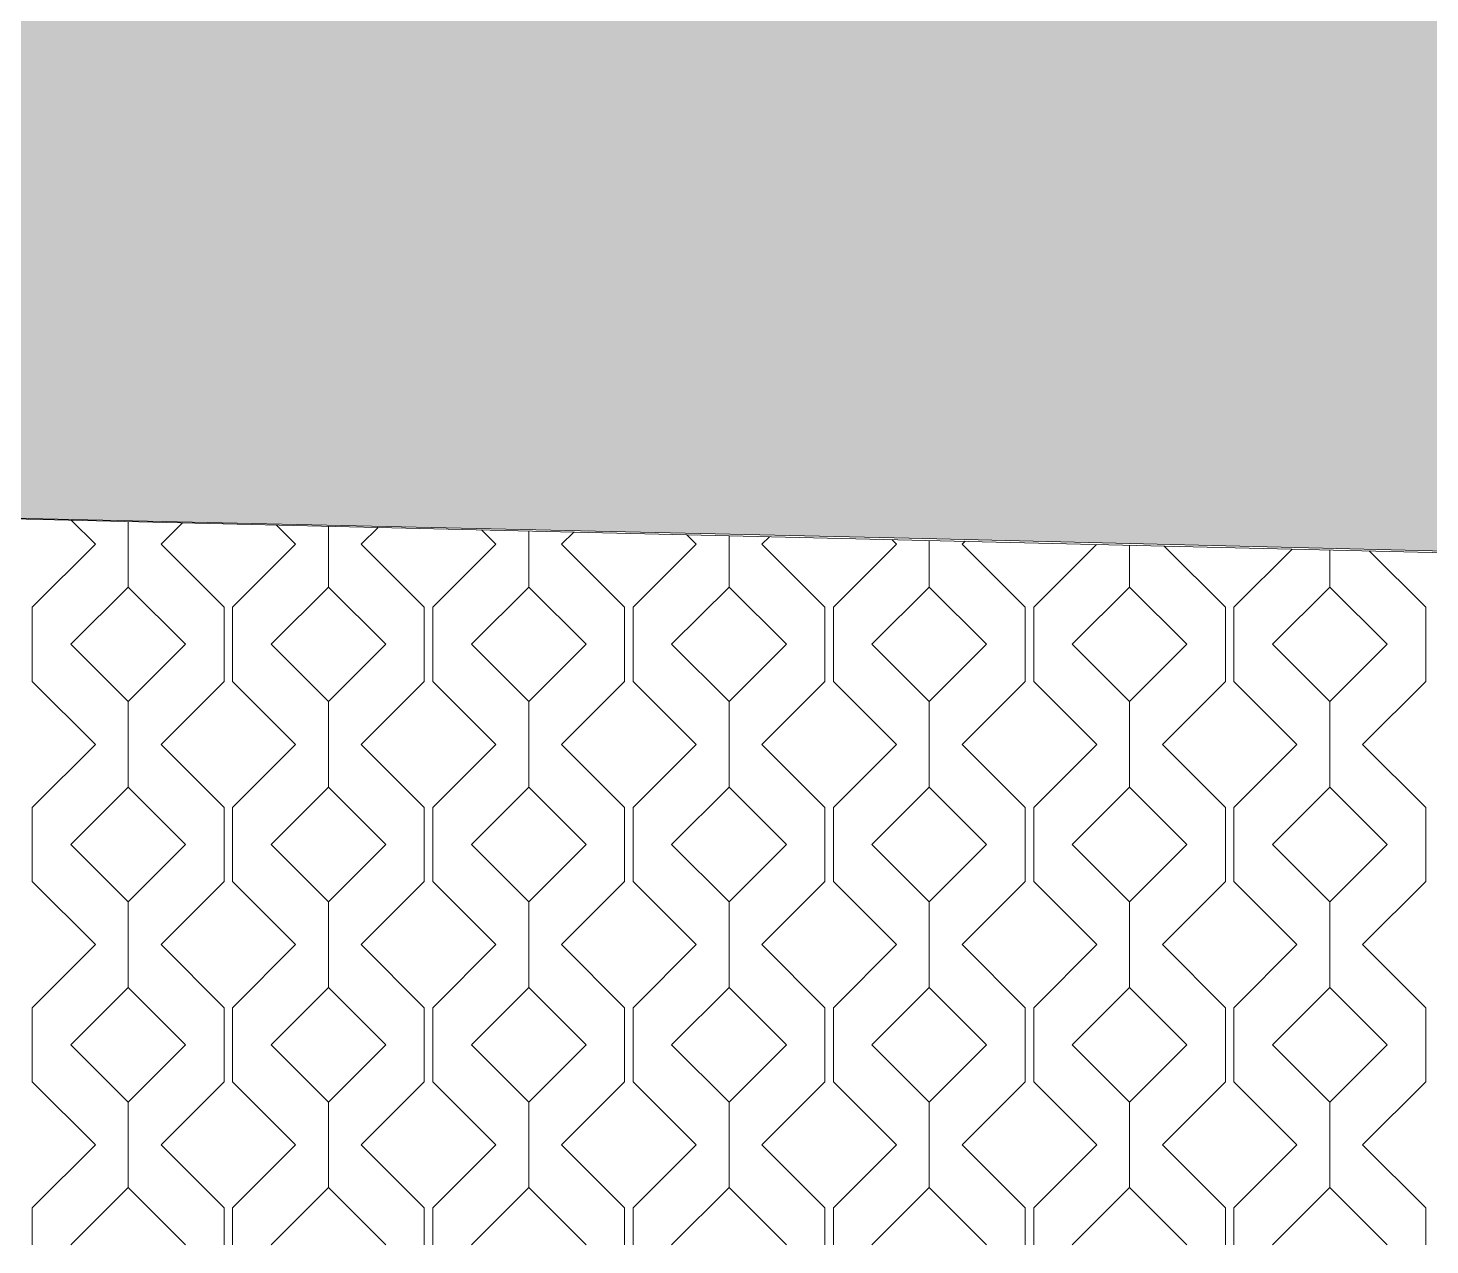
# Model space of a CAD drawing. Header units: millimetres. Extents: x -20794 to 71174, y -103753 to 30644.
# Drawn here: x 9167 to 11500, y 18000 to 20026 of the extents above; entities that cross this region are included whole.
import ezdxf

# ---------------------------------------------------------------- set-up
doc = ezdxf.new("R2010")
doc.units = ezdxf.units.MM
doc.header["$MEASUREMENT"] = 0
doc.layers.add('Местность - Рельеф', color=7, linetype='Continuous')
doc.layers.add('Местность - Рельеф_Ном._пера__1', color=7, linetype='Continuous', lineweight=13)
doc.layers.add('Местность - Рельеф_Ном._пера__101', color=252, linetype='Continuous', lineweight=5)
doc.layers.add('Местность - Рельеф_Ном._пера__102', color=7, linetype='Continuous', lineweight=5, true_color=0xcccccc)

# ---------------------------------------------------------------- blocks, each defined once
blk = doc.blocks.new('*X1')
at = {"layer": 'Местность - Рельеф_Ном._пера__102', "color": 254, "linetype": 'Continuous', "lineweight": 5, "true_color": 0xcccccc}
for p, q in [((9278.677, 19166.648), (9238.649217, 19206.675783)), ((9333.324, 19095.4106), (9333.324, 19204.435959)), ((9333.324165, 19204.435955), (9333.324165, 19095.4106)), ((9423.622602, 19202.299668), (9387.9709, 19166.648)), ((9612.01, 19166.648), (9580.059325, 19198.598675)), ((9666.657, 19095.4106), (9666.657, 19196.54994)), ((9666.657165, 19196.549936), (9666.657165, 19095.4106)), ((9749.251831, 19194.595905), (9721.3039, 19166.648)), ((9945.343, 19166.648), (9921.469433, 19190.521567)), ((9999.99, 19095.4106), (9999.99, 19188.663921)), ((9999.990165, 19188.663917), (9999.990165, 19095.4106)), ((10074.881061, 19186.892142), (10054.6369, 19166.648)), ((10278.676, 19166.648), (10262.879542, 19182.444458)), ((10333.323, 19095.4106), (10333.323, 19180.777901)), ((10333.323165, 19180.777897), (10333.323165, 19095.4106)), ((9173.755, 19061.7255), (9278.677, 19166.648)), ((9387.9709, 19166.648), (9492.893, 19061.7255)), ((9507.088, 19061.7255), (9612.01, 19166.648)), ((9721.3039, 19166.648), (9826.226, 19061.7255)), ((9840.421, 19061.7255), (9945.343, 19166.648)), ((10054.6369, 19166.648), (10159.559, 19061.7255)), ((10173.754, 19061.7255), (10278.676, 19166.648)), ((10400.510291, 19179.188379), (10387.9699, 19166.648)), ((10387.9699, 19166.648), (10492.892, 19061.7255)), ((10507.087, 19061.7255), (10612.009, 19166.648)), ((10612.009, 19166.648), (10604.28965, 19174.36735)), ((10666.656, 19095.4106), (10666.656, 19172.891882)), ((10666.656165, 19172.891878), (10666.656165, 19095.4106)), ((10726.139521, 19171.484616), (10721.3029, 19166.648)), ((10721.3029, 19166.648), (10826.225, 19061.7255)), ((10840.42, 19061.7255), (10945.00078, 19166.306778)), ((10999.989, 19095.4106), (10999.989, 19165.005863)), ((10999.989165, 19165.005859), (10999.989165, 19095.4106)), ((11057.641985, 19163.641904), (11159.558, 19061.7255)), ((11173.753, 19061.7255), (11270.630053, 19158.603014)), ((11333.322, 19095.4106), (11333.322, 19157.119843)), ((11333.322165, 19157.119839), (11333.322165, 19095.4106)), ((11399.052062, 19155.564796), (11492.891, 19061.7255)), ((9237.895, 18999.981165), (9333.324, 19095.4108)), ((9333.324165, 19095.4106), (9428.7538, 18999.981)), ((9571.228, 18999.981165), (9666.657, 19095.4108)), ((9666.657165, 19095.4106), (9762.0868, 18999.981)), ((9904.561, 18999.981165), (9999.99, 19095.4108)), ((9999.990165, 19095.4106), (10095.4198, 18999.981)), ((10237.894, 18999.981165), (10333.323, 19095.4108)), ((10333.323165, 19095.4106), (10428.7528, 18999.981)), ((10571.227, 18999.981165), (10666.656, 19095.4108)), ((10666.656165, 19095.4106), (10762.0858, 18999.981)), ((10904.56, 18999.981165), (10999.989, 19095.4108)), ((10999.989165, 19095.4106), (11095.4188, 18999.981)), ((11237.893, 18999.981165), (11333.322, 19095.4108)), ((11333.322165, 19095.4106), (11428.7518, 18999.981)), ((9173.755, 19061.7255), (9173.755, 18999.981)), ((9492.893, 19061.7255), (9492.893, 18999.981)), ((9507.088, 19061.7255), (9507.088, 18999.981)), ((9826.226, 19061.7255), (9826.226, 18999.981)), ((9840.421, 19061.7255), (9840.421, 18999.981)), ((10159.559, 19061.7255), (10159.559, 18999.981)), ((10173.754, 19061.7255), (10173.754, 18999.981)), ((10492.892, 19061.7255), (10492.892, 18999.981)), ((10507.087, 19061.7255), (10507.087, 18999.981)), ((10826.225, 19061.7255), (10826.225, 18999.981)), ((10840.42, 19061.7255), (10840.42, 18999.981)), ((11159.558, 19061.7255), (11159.558, 18999.981)), ((11173.753, 19061.7255), (11173.753, 18999.981)), ((11492.891, 19061.7255), (11492.891, 18999.981)), ((9173.755, 18999.981), (9173.755, 18938.237)), ((9333.324, 18904.552), (9237.895, 18999.981)), ((9428.7536, 18999.981), (9333.324, 18904.552)), ((9492.893, 18999.981), (9492.893, 18938.237)), ((9507.088, 18999.981), (9507.088, 18938.237)), ((9666.657, 18904.552), (9571.228, 18999.981)), ((9762.0866, 18999.981), (9666.657, 18904.552)), ((9826.226, 18999.981), (9826.226, 18938.237)), ((9840.421, 18999.981), (9840.421, 18938.237)), ((9999.99, 18904.552), (9904.561, 18999.981)), ((10095.4196, 18999.981), (9999.99, 18904.552)), ((10159.559, 18999.981), (10159.559, 18938.237)), ((10173.754, 18999.981), (10173.754, 18938.237)), ((10333.323, 18904.552), (10237.894, 18999.981)), ((10428.7526, 18999.981), (10333.323, 18904.552)), ((10492.892, 18999.981), (10492.892, 18938.237)), ((10507.087, 18999.981), (10507.087, 18938.237)), ((10666.656, 18904.552), (10571.227, 18999.981)), ((10762.0856, 18999.981), (10666.656, 18904.552)), ((10826.225, 18999.981), (10826.225, 18938.237)), ((10840.42, 18999.981), (10840.42, 18938.237)), ((10999.989, 18904.552), (10904.56, 18999.981)), ((11095.4186, 18999.981), (10999.989, 18904.552)), ((11159.558, 18999.981), (11159.558, 18938.237)), ((11173.753, 18999.981), (11173.753, 18938.237)), ((11333.322, 18904.552), (11237.893, 18999.981)), ((11428.7516, 18999.981), (11333.322, 18904.552)), ((11492.891, 18999.981), (11492.891, 18938.237)), ((9278.677, 18833.315), (9173.755, 18938.237)), ((9492.893, 18938.237), (9387.9709, 18833.315)), ((9612.01, 18833.315), (9507.088, 18938.237)), ((9826.226, 18938.237), (9721.3039, 18833.315)), ((9945.343, 18833.315), (9840.421, 18938.237)), ((10159.559, 18938.237), (10054.6369, 18833.315)), ((10278.676, 18833.315), (10173.754, 18938.237)), ((10492.892, 18938.237), (10387.9699, 18833.315)), ((10612.009, 18833.315), (10507.087, 18938.237)), ((10826.225, 18938.237), (10721.3029, 18833.315)), ((10945.342, 18833.315), (10840.42, 18938.237)), ((11159.558, 18938.237), (11054.6359, 18833.315)), ((11278.675, 18833.315), (11173.753, 18938.237)), ((11492.891, 18938.237), (11387.9689, 18833.315)), ((9333.324, 18762.0776), (9333.324, 18904.552)), ((9333.324165, 18904.552), (9333.324165, 18762.0776)), ((9666.657, 18762.0776), (9666.657, 18904.552)), ((9666.657165, 18904.552), (9666.657165, 18762.0776)), ((9999.99, 18762.0776), (9999.99, 18904.552)), ((9999.990165, 18904.552), (9999.990165, 18762.0776)), ((10333.323, 18762.0776), (10333.323, 18904.552)), ((10333.323165, 18904.552), (10333.323165, 18762.0776)), ((10666.656, 18762.0776), (10666.656, 18904.552)), ((10666.656165, 18904.552), (10666.656165, 18762.0776)), ((10999.989, 18762.0776), (10999.989, 18904.552)), ((10999.989165, 18904.552), (10999.989165, 18762.0776)), ((11333.322, 18762.0776), (11333.322, 18904.552)), ((11333.322165, 18904.552), (11333.322165, 18762.0776)), ((9173.755, 18728.3925), (9278.677, 18833.315)), ((9387.9709, 18833.315), (9492.893, 18728.3925)), ((9507.088, 18728.3925), (9612.01, 18833.315)), ((9721.3039, 18833.315), (9826.226, 18728.3925)), ((9840.421, 18728.3925), (9945.343, 18833.315)), ((10054.6369, 18833.315), (10159.559, 18728.3925)), ((10173.754, 18728.3925), (10278.676, 18833.315)), ((10387.9699, 18833.315), (10492.892, 18728.3925)), ((10507.087, 18728.3925), (10612.009, 18833.315)), ((10721.3029, 18833.315), (10826.225, 18728.3925)), ((10840.42, 18728.3925), (10945.342, 18833.315)), ((11054.6359, 18833.315), (11159.558, 18728.3925)), ((11173.753, 18728.3925), (11278.675, 18833.315)), ((11387.9689, 18833.315), (11492.891, 18728.3925)), ((9237.895, 18666.648165), (9333.324, 18762.0778)), ((9333.324165, 18762.0776), (9428.7538, 18666.648)), ((9571.228, 18666.648165), (9666.657, 18762.0778)), ((9666.657165, 18762.0776), (9762.0868, 18666.648)), ((9904.561, 18666.648165), (9999.99, 18762.0778)), ((9999.990165, 18762.0776), (10095.4198, 18666.648)), ((10237.894, 18666.648165), (10333.323, 18762.0778)), ((10333.323165, 18762.0776), (10428.7528, 18666.648)), ((10571.227, 18666.648165), (10666.656, 18762.0778)), ((10666.656165, 18762.0776), (10762.0858, 18666.648)), ((10904.56, 18666.648165), (10999.989, 18762.0778)), ((10999.989165, 18762.0776), (11095.4188, 18666.648)), ((11237.893, 18666.648165), (11333.322, 18762.0778)), ((11333.322165, 18762.0776), (11428.7518, 18666.648)), ((9173.755, 18728.3925), (9173.755, 18666.648)), ((9492.893, 18728.3925), (9492.893, 18666.648)), ((9507.088, 18728.3925), (9507.088, 18666.648)), ((9826.226, 18728.3925), (9826.226, 18666.648)), ((9840.421, 18728.3925), (9840.421, 18666.648)), ((10159.559, 18728.3925), (10159.559, 18666.648)), ((10173.754, 18728.3925), (10173.754, 18666.648)), ((10492.892, 18728.3925), (10492.892, 18666.648)), ((10507.087, 18728.3925), (10507.087, 18666.648)), ((10826.225, 18728.3925), (10826.225, 18666.648)), ((10840.42, 18728.3925), (10840.42, 18666.648)), ((11159.558, 18728.3925), (11159.558, 18666.648)), ((11173.753, 18728.3925), (11173.753, 18666.648)), ((11492.891, 18728.3925), (11492.891, 18666.648)), ((9173.755, 18666.648), (9173.755, 18604.904)), ((9333.324, 18571.219), (9237.895, 18666.648)), ((9428.7536, 18666.648), (9333.324, 18571.219)), ((9492.893, 18666.648), (9492.893, 18604.904)), ((9507.088, 18666.648), (9507.088, 18604.904)), ((9666.657, 18571.219), (9571.228, 18666.648)), ((9762.0866, 18666.648), (9666.657, 18571.219)), ((9826.226, 18666.648), (9826.226, 18604.904)), ((9840.421, 18666.648), (9840.421, 18604.904)), ((9999.99, 18571.219), (9904.561, 18666.648)), ((10095.4196, 18666.648), (9999.99, 18571.219)), ((10159.559, 18666.648), (10159.559, 18604.904)), ((10173.754, 18666.648), (10173.754, 18604.904)), ((10333.323, 18571.219), (10237.894, 18666.648)), ((10428.7526, 18666.648), (10333.323, 18571.219)), ((10492.892, 18666.648), (10492.892, 18604.904)), ((10507.087, 18666.648), (10507.087, 18604.904)), ((10666.656, 18571.219), (10571.227, 18666.648)), ((10762.0856, 18666.648), (10666.656, 18571.219)), ((10826.225, 18666.648), (10826.225, 18604.904)), ((10840.42, 18666.648), (10840.42, 18604.904)), ((10999.989, 18571.219), (10904.56, 18666.648)), ((11095.4186, 18666.648), (10999.989, 18571.219)), ((11159.558, 18666.648), (11159.558, 18604.904)), ((11173.753, 18666.648), (11173.753, 18604.904)), ((11333.322, 18571.219), (11237.893, 18666.648)), ((11428.7516, 18666.648), (11333.322, 18571.219)), ((11492.891, 18666.648), (11492.891, 18604.904)), ((9278.677, 18499.982), (9173.755, 18604.904)), ((9492.893, 18604.904), (9387.9709, 18499.982)), ((9612.01, 18499.982), (9507.088, 18604.904)), ((9826.226, 18604.904), (9721.3039, 18499.982)), ((9945.343, 18499.982), (9840.421, 18604.904)), ((10159.559, 18604.904), (10054.6369, 18499.982)), ((10278.676, 18499.982), (10173.754, 18604.904)), ((10492.892, 18604.904), (10387.9699, 18499.982)), ((10612.009, 18499.982), (10507.087, 18604.904)), ((10826.225, 18604.904), (10721.3029, 18499.982)), ((10945.342, 18499.982), (10840.42, 18604.904)), ((11159.558, 18604.904), (11054.6359, 18499.982)), ((11278.675, 18499.982), (11173.753, 18604.904)), ((11492.891, 18604.904), (11387.9689, 18499.982)), ((9333.324, 18428.7446), (9333.324, 18571.219)), ((9333.324165, 18571.219), (9333.324165, 18428.7446)), ((9666.657, 18428.7446), (9666.657, 18571.219)), ((9666.657165, 18571.219), (9666.657165, 18428.7446)), ((9999.99, 18428.7446), (9999.99, 18571.219)), ((9999.990165, 18571.219), (9999.990165, 18428.7446)), ((10333.323, 18428.7446), (10333.323, 18571.219)), ((10333.323165, 18571.219), (10333.323165, 18428.7446)), ((10666.656, 18428.7446), (10666.656, 18571.219)), ((10666.656165, 18571.219), (10666.656165, 18428.7446)), ((10999.989, 18428.7446), (10999.989, 18571.219)), ((10999.989165, 18571.219), (10999.989165, 18428.7446)), ((11333.322, 18428.7446), (11333.322, 18571.219)), ((11333.322165, 18571.219), (11333.322165, 18428.7446)), ((9173.755, 18395.0595), (9278.677, 18499.982)), ((9387.9709, 18499.982), (9492.893, 18395.0595)), ((9507.088, 18395.0595), (9612.01, 18499.982)), ((9721.3039, 18499.982), (9826.226, 18395.0595)), ((9840.421, 18395.0595), (9945.343, 18499.982)), ((10054.6369, 18499.982), (10159.559, 18395.0595)), ((10173.754, 18395.0595), (10278.676, 18499.982)), ((10387.9699, 18499.982), (10492.892, 18395.0595)), ((10507.087, 18395.0595), (10612.009, 18499.982)), ((10721.3029, 18499.982), (10826.225, 18395.0595)), ((10840.42, 18395.0595), (10945.342, 18499.982)), ((11054.6359, 18499.982), (11159.558, 18395.0595)), ((11173.753, 18395.0595), (11278.675, 18499.982)), ((11387.9689, 18499.982), (11492.891, 18395.0595)), ((9237.895, 18333.315165), (9333.324, 18428.7448)), ((9333.324165, 18428.7446), (9428.7538, 18333.315)), ((9571.228, 18333.315165), (9666.657, 18428.7448)), ((9666.657165, 18428.7446), (9762.0868, 18333.315)), ((9904.561, 18333.315165), (9999.99, 18428.7448)), ((9999.990165, 18428.7446), (10095.4198, 18333.315)), ((10237.894, 18333.315165), (10333.323, 18428.7448)), ((10333.323165, 18428.7446), (10428.7528, 18333.315)), ((10571.227, 18333.315165), (10666.656, 18428.7448)), ((10666.656165, 18428.7446), (10762.0858, 18333.315)), ((10904.56, 18333.315165), (10999.989, 18428.7448)), ((10999.989165, 18428.7446), (11095.4188, 18333.315)), ((11237.893, 18333.315165), (11333.322, 18428.7448)), ((11333.322165, 18428.7446), (11428.7518, 18333.315)), ((9173.755, 18395.0595), (9173.755, 18333.315)), ((9492.893, 18395.0595), (9492.893, 18333.315)), ((9507.088, 18395.0595), (9507.088, 18333.315)), ((9826.226, 18395.0595), (9826.226, 18333.315)), ((9840.421, 18395.0595), (9840.421, 18333.315)), ((10159.559, 18395.0595), (10159.559, 18333.315)), ((10173.754, 18395.0595), (10173.754, 18333.315)), ((10492.892, 18395.0595), (10492.892, 18333.315)), ((10507.087, 18395.0595), (10507.087, 18333.315)), ((10826.225, 18395.0595), (10826.225, 18333.315)), ((10840.42, 18395.0595), (10840.42, 18333.315)), ((11159.558, 18395.0595), (11159.558, 18333.315)), ((11173.753, 18395.0595), (11173.753, 18333.315)), ((11492.891, 18395.0595), (11492.891, 18333.315)), ((9173.755, 18333.315), (9173.755, 18271.571)), ((9333.324, 18237.886), (9237.895, 18333.315)), ((9428.7536, 18333.315), (9333.324, 18237.886)), ((9492.893, 18333.315), (9492.893, 18271.571)), ((9507.088, 18333.315), (9507.088, 18271.571)), ((9666.657, 18237.886), (9571.228, 18333.315)), ((9762.0866, 18333.315), (9666.657, 18237.886)), ((9826.226, 18333.315), (9826.226, 18271.571)), ((9840.421, 18333.315), (9840.421, 18271.571)), ((9999.99, 18237.886), (9904.561, 18333.315)), ((10095.4196, 18333.315), (9999.99, 18237.886)), ((10159.559, 18333.315), (10159.559, 18271.571)), ((10173.754, 18333.315), (10173.754, 18271.571)), ((10333.323, 18237.886), (10237.894, 18333.315)), ((10428.7526, 18333.315), (10333.323, 18237.886)), ((10492.892, 18333.315), (10492.892, 18271.571)), ((10507.087, 18333.315), (10507.087, 18271.571)), ((10666.656, 18237.886), (10571.227, 18333.315)), ((10762.0856, 18333.315), (10666.656, 18237.886)), ((10826.225, 18333.315), (10826.225, 18271.571)), ((10840.42, 18333.315), (10840.42, 18271.571)), ((10999.989, 18237.886), (10904.56, 18333.315)), ((11095.4186, 18333.315), (10999.989, 18237.886)), ((11159.558, 18333.315), (11159.558, 18271.571)), ((11173.753, 18333.315), (11173.753, 18271.571)), ((11333.322, 18237.886), (11237.893, 18333.315)), ((11428.7516, 18333.315), (11333.322, 18237.886)), ((11492.891, 18333.315), (11492.891, 18271.571)), ((9278.677, 18166.649), (9173.755, 18271.571)), ((9492.893, 18271.571), (9387.9709, 18166.649)), ((9612.01, 18166.649), (9507.088, 18271.571)), ((9826.226, 18271.571), (9721.3039, 18166.649)), ((9945.343, 18166.649), (9840.421, 18271.571)), ((10159.559, 18271.571), (10054.6369, 18166.649)), ((10278.676, 18166.649), (10173.754, 18271.571)), ((10492.892, 18271.571), (10387.9699, 18166.649)), ((10612.009, 18166.649), (10507.087, 18271.571)), ((10826.225, 18271.571), (10721.3029, 18166.649)), ((10945.342, 18166.649), (10840.42, 18271.571)), ((11159.558, 18271.571), (11054.6359, 18166.649)), ((11278.675, 18166.649), (11173.753, 18271.571)), ((11492.891, 18271.571), (11387.9689, 18166.649)), ((9333.324, 18095.4116), (9333.324, 18237.886)), ((9333.324165, 18237.886), (9333.324165, 18095.4116)), ((9666.657, 18095.4116), (9666.657, 18237.886)), ((9666.657165, 18237.886), (9666.657165, 18095.4116)), ((9999.99, 18095.4116), (9999.99, 18237.886)), ((9999.990165, 18237.886), (9999.990165, 18095.4116)), ((10333.323, 18095.4116), (10333.323, 18237.886)), ((10333.323165, 18237.886), (10333.323165, 18095.4116)), ((10666.656, 18095.4116), (10666.656, 18237.886)), ((10666.656165, 18237.886), (10666.656165, 18095.4116)), ((10999.989, 18095.4116), (10999.989, 18237.886)), ((10999.989165, 18237.886), (10999.989165, 18095.4116)), ((11333.322, 18095.4116), (11333.322, 18237.886)), ((11333.322165, 18237.886), (11333.322165, 18095.4116)), ((9173.755, 18061.7265), (9278.677, 18166.649)), ((9387.9709, 18166.649), (9492.893, 18061.7265)), ((9507.088, 18061.7265), (9612.01, 18166.649)), ((9721.3039, 18166.649), (9826.226, 18061.7265)), ((9840.421, 18061.7265), (9945.343, 18166.649)), ((10054.6369, 18166.649), (10159.559, 18061.7265)), ((10173.754, 18061.7265), (10278.676, 18166.649)), ((10387.9699, 18166.649), (10492.892, 18061.7265)), ((10507.087, 18061.7265), (10612.009, 18166.649)), ((10721.3029, 18166.649), (10826.225, 18061.7265)), ((10840.42, 18061.7265), (10945.342, 18166.649)), ((11054.6359, 18166.649), (11159.558, 18061.7265)), ((11173.753, 18061.7265), (11278.675, 18166.649)), ((11387.9689, 18166.649), (11492.891, 18061.7265)), ((9237.895, 17999.982165), (9333.324, 18095.4118)), ((9333.324165, 18095.4116), (9428.7538, 17999.982)), ((9571.228, 17999.982165), (9666.657, 18095.4118)), ((9666.657165, 18095.4116), (9762.0868, 17999.982)), ((9904.561, 17999.982165), (9999.99, 18095.4118)), ((9999.990165, 18095.4116), (10095.4198, 17999.982)), ((10237.894, 17999.982165), (10333.323, 18095.4118)), ((10333.323165, 18095.4116), (10428.7528, 17999.982)), ((10571.227, 17999.982165), (10666.656, 18095.4118)), ((10666.656165, 18095.4116), (10762.0858, 17999.982)), ((10904.56, 17999.982165), (10999.989, 18095.4118)), ((10999.989165, 18095.4116), (11095.4188, 17999.982)), ((11237.893, 17999.982165), (11333.322, 18095.4118)), ((11333.322165, 18095.4116), (11428.7518, 17999.982)), ((9173.755, 18061.7265), (9173.755, 17999.982)), ((9492.893, 18061.7265), (9492.893, 17999.982)), ((9507.088, 18061.7265), (9507.088, 17999.982)), ((9826.226, 18061.7265), (9826.226, 17999.982)), ((9840.421, 18061.7265), (9840.421, 17999.982)), ((10159.559, 18061.7265), (10159.559, 17999.982)), ((10173.754, 18061.7265), (10173.754, 17999.982)), ((10492.892, 18061.7265), (10492.892, 17999.982)), ((10507.087, 18061.7265), (10507.087, 17999.982)), ((10826.225, 18061.7265), (10826.225, 17999.982)), ((10840.42, 18061.7265), (10840.42, 17999.982)), ((11159.558, 18061.7265), (11159.558, 17999.982)), ((11173.753, 18061.7265), (11173.753, 17999.982)), ((11492.891, 18061.7265), (11492.891, 17999.982))]:
    blk.add_line(p, q, dxfattribs=at)

msp = doc.modelspace()

# ---------------------------------------------------------------- hatches: boundary and pattern name
at = {"layer": 'Местность - Рельеф_Ном._пера__101', "linetype": 'Continuous', "lineweight": 0, "true_color": 0xe4e4e4}
msp.add_hatch(color=254, dxfattribs=at).paths.add_polyline_path([(-14540.3, 24553), (-19951.1, 25023.8), (-19123.9, 19511.9), (-13812.6, 19489), (-13337.9, 19487.9), (-11201.1, 19480.6), (-9841.3, 19473.9), (-8975.3, 19468.8, -0.001019), (-4317, 19429.9), (-1518.8, 19397.4), (908.7, 19363.7), (927.6, 19363.4), (1372.1, 19356.7, -0.001351), (7547.5, 19245.1), (8108.8, 19233.3), (8149.7, 19232.4), (8201.6, 19231.3), (10633.1, 19176.9), (12066.2, 19142.3, 0.002305), (15791.2, 19046.7), (16108.1, 19040.1), (16492.5, 19032.5), (16868.9, 19025.4), (17007.1, 19022.9), (17355.4, 19016.8), (17535.5, 19013.7), (17670.6, 19011.5), (17829.6, 19008.9, 0.002963), (22620.1, 18960.5), (23344.1, 18958.2, -0.002663), (24435.3, 18964.2), (24687.9, 18963.9), (24781, 18963.7), (24956.4, 18963), (25007.9, 18962.7), (25182.1, 18961.6), (25269.4, 18960.9), (25473.8, 18959.1), (25645.5, 18957.3), (25775.1, 18955.7), (25836.1, 18954.9, -0.004662), (27745.6, 18911.3, -0.003874), (29331.7, 18848, -0.006518), (30543.2, 18760.2, -0.007574), (31947.6, 18618.6, -0.001726), (32266.9, 18580.4), (32306.4, 18575.5), (32457.2, 18557.3), (32623.2, 18537.8), (32711.7, 18527.7, 0.001077), (32898.2, 18507, 0.001171), (33101.1, 18485.4, 0.001246), (33317.1, 18463.4, 0.00131), (33544.3, 18441.5, 0.001358), (33779.8, 18420.1), (33898.5, 18409.7), (34055, 18396.6, 0.00219), (34435.3, 18367.1, 0.005838), (35450.4, 18304.8, -0.019026), (37569, 18178.9, 0.031811), (37766.8, 18159.6, 0.023383), (37912.9, 18161.6, 0.061207), (38030.2, 18186, 0.107082), (38130, 18245.9, 0.107403), (38189.8, 18337.9, 0.065103), (38215.3, 18446.7, 0.055906), (38208.1, 18669.8, -0.005362), (38173.3, 19054.7, -0.013282), (38122.5, 20010.5), (38122.4, 20014.2), (38122.3, 20016.2), (38122.2, 20019.8), (38121.2, 20050.8), (38120, 20084.8), (38118.9, 20116.8), (38112.1, 20305.5), (38104.9, 20492.6), (38102.9, 20540.8), (38102.4, 20553.9), (38102, 20563), (38101.7, 20570.2), (38101.7, 20571.4), (38094.6, 20738.9), (38092.1, 20794.7), (38082.4, 21007.5), (38072.3, 21212.5), (38071.4, 21231.1), (38071.2, 21234.2), (38061.3, 21425.1), (38051.4, 21605.7), (38044.1, 21733.3), (38041.4, 21779.4), (38039.9, 21804.7), (38039.7, 21808.3), (38033.5, 21913.3), (38033.3, 21916.4), (38026.6, 22025.6), (38026.4, 22028.9), (38016.6, 22192.1), (37953.7, 23257.1), (37939.4, 23500.9), (37932.5, 23620.1), (37925.1, 23747.5), (37918.6, 23860.6), (37907.3, 24056.5), (37899.3, 24195.9, -0.001403), (37632.2, 29087.9), (37623.7, 29251.8), (37615.9, 29402.7), (37608, 29556.6), (37604.2, 29630.6), (33970.3, 29693.6, -0.014248), (33736.3, 28895.6, -0.040068), (32840.3, 26739.1, -0.025708), (31908.1, 25158.7, -0.010271), (31720, 24879.1, -0.017765), (31368, 24414.4, -0.013631), (31076.1, 24075.5, -0.001199), (31049.5, 24046.5, -0.006116), (30911.9, 23900.3, -0.014268), (30691, 23700.6, -0.002906), (30644.6, 23661.4, -0.06445), (29513.8, 22942.4, -0.060359), (28320.7, 22551, -0.050381), (25956, 22301.9, -0.004911), (24525.6, 22294.1), (23426.4, 22288.2, 0.001125), (22129.5, 22275.8, -0.002577), (20235, 22265.5, -0.004583), (16865.4, 22295.4, -0.001213), (15973.9, 22313.7), (15914.7, 22315), (15554.6, 22323.7), (15162.1, 22334.1, -0.004795), (11638.4, 22464.2, -0.003918), (8761.4, 22620.6, -0.001159), (7170.1, 22727.9), (7144.3, 22729.7), (7011.6, 22739), (6943.5, 22743.8), (6727.4, 22759, -0.003064), (2523.1, 23083.5), (1558.7, 23165.3), (542.7, 23250.9), (-3094.9, 23560.6), (-3333.4, 23581.1), (-3542.9, 23599.1), (-6756.2, 23877.6), (-9042.3, 24075.8), (-12918.3, 24412.2), (-13192.2, 24436)])

# ---------------------------------------------------------------- linework, layer by layer
at = {"layer": 'Местность - Рельеф_Ном._пера__1', "color": 7, "linetype": 'Continuous', "lineweight": 13, "flags": 128}
msp.add_lwpolyline([(-8975.3, 19468.8, -0.001019), (-4317, 19429.9), (-1518.8, 19397.4), (908.7, 19363.7), (927.6, 19363.4), (1372.1, 19356.7, -0.001351), (7547.5, 19245.1), (8108.8, 19233.3), (8149.7, 19232.4), (8201.6, 19231.3), (10633.1, 19176.9), (12066.2, 19142.3, 0.002305), (15791.2, 19046.7), (16108.1, 19040.1), (16492.5, 19032.5), (16868.9, 19025.4), (17007.1, 19022.9), (17355.4, 19016.8), (17535.5, 19013.7), (17670.6, 19011.5), (17829.6, 19008.9, 0.002963), (22620.1, 18960.5)], format="xyb", dxfattribs=at)
msp.add_lwpolyline([(-11201.1, 19480.6), (-10280.5, 16777.1), (-8555.3, 10806.7), (-6432.9, 10898.4), (-2247.8, 10663.4), (-2362.6, 10919.8), (-2361.2, 11119.8), (21278.3, 11161.8), (21278.3, 12068.3), (24747.6, 12068.3), (24747.6, 11768.3), (31807.4, 11768.3), (31907.6, 14903.8), (32137.3, 18525.9), (31420.5, 18676.8), (31076.4, 18711.5), (29894.8, 18811.1), (28679.4, 18877), (24956.4, 18963), (17007.1, 19022.9), (8149.7, 19232.4), (-1518.8, 19397.4)], close=True, dxfattribs=at)

# ---------------------------------------------------------------- block references
at = {"layer": 'Местность - Рельеф', "color": 7, "lineweight": 13}
msp.add_blockref('*X1', (0, 0), dxfattribs=at)

doc.saveas('drawing.dxf')
